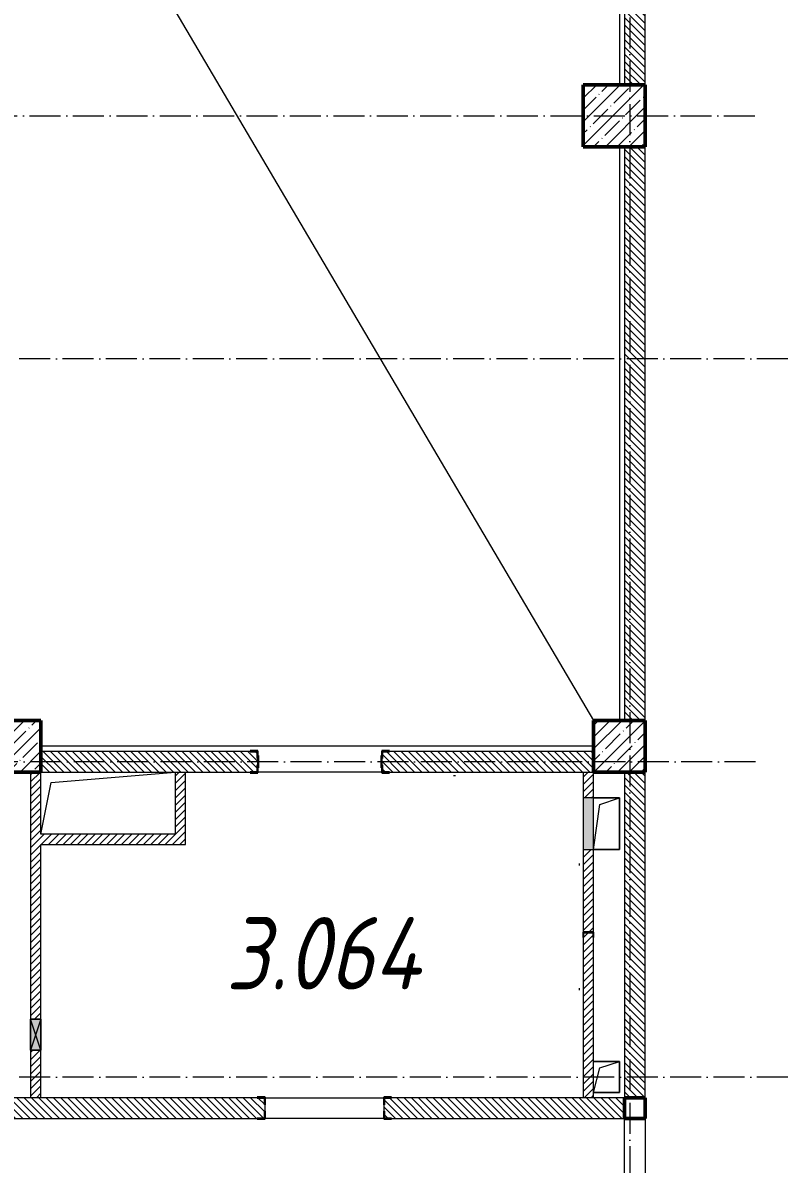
# Model space of a CAD drawing. Header units: millimetres. Extents: x -12989 to 629078, y -109036 to 555275.
# Drawn here: x 606735 to 614066, y -81978 to -70935 of the extents above; entities that cross this region are included whole.
import ezdxf

# ---------------------------------------------------------------- set-up
doc = ezdxf.new("R2010")
doc.units = ezdxf.units.MM
doc.linetypes.add('50_200_ШТРИХ_1Т_ш5_п1_п1_', pattern=[700, 500, -100, 0, -100])
for name, color, linetype, lineweight in [('A-DETL-____-OTLN-4', 7, 'Continuous', 18), ('A-DETL-GENF-OTLN', 7, 'Continuous', 9), ('A-FLOR-____-OTLN', 7, 'Continuous', 9), ('A-GENM-____-MCUT', 7, 'Continuous', 25), ('A-GENM-____-OTLN', 7, 'Continuous', 9), ('A-GENM-____-OTLN-1', 7, 'Continuous', 25), ('A-GLAZ-____-OTLN', 7, 'Continuous', 9), ('A-WALL-____-MCUT-3', 7, 'Continuous', 9), ('A-WALL-____-PATT-1', 7, 'Continuous', 9), ('A-WALL-FNSH-MCUT-1', 7, 'Continuous', 9), ('I-WALL-____-OTLN', 7, 'Continuous', 9), ('S-COLS-____-MCUT', 7, 'Continuous', 50), ('S-COLS-____-OTLN', 7, 'Continuous', 9), ('S-GRID-____-OTLN-1', 7, '50_200_ШТРИХ_1Т_ш5_п1_п1_', 9), ('Марки помещений', 7, 'Continuous', 9)]:
    doc.layers.add(name, color=color, linetype=linetype, lineweight=lineweight)
doc.styles.add('ISOCPEUR_I_2', font='isocpeui.ttf', dxfattribs={"width": 0.85, "height": 2.3})
pattern_1 = [(45, (523510.01, -90515.614), (-35.35534, 35.35534), [])]
pattern_2 = [(135, (523510.01, -90515.614), (-35.35534, -35.35534), [])]

# ---------------------------------------------------------------- blocks, each defined once
blk = doc.blocks.new('BSC_Колонна _Прямоугольная - 500х500-V13-АР1_План отверстий 3 этажа в осях 1-64_А-ГГ')
at = {"layer": 'S-COLS-____-OTLN'}
h = blk.add_hatch(dxfattribs=at)
h.set_pattern_fill('FP_49', color=256, style=0, pattern_type=2)
h.set_pattern_definition([(45, (-89000, -12581.04), (-114.04925, 114.04925), []), (45, (-88885.95, -12581.04), (-114.04925, 114.04925), [201.613, -40.323, 3.353, -36.97])])
h.paths.add_polyline_path([(-250, -250), (250, -250), (250, 250), (-250, 250)], flags=0)
at = {"layer": 'S-COLS-____-MCUT'}
for p, q in [((250, 250), (-250, 250)), ((-250, 250), (-250, -250)), ((250, -250), (250, 250)), ((-250, -250), (250, -250))]:
    blk.add_line(p, q, dxfattribs=at)
blk = doc.blocks.new('BSC_Колонна _Прямоугольная - 600х600-V20-АР1_План отверстий 3 этажа в осях 1-64_А-ГГ')
at = {"layer": 'S-COLS-____-OTLN'}
h = blk.add_hatch(dxfattribs=at)
h.set_pattern_fill('FP_57', color=256, style=0, pattern_type=2)
h.set_pattern_definition([(45, (-88950, -18681.04), (-114.04925, 114.04925), []), (45, (-88835.95, -18681.04), (-114.04925, 114.04925), [201.613, -40.323, 3.353, -36.97])])
h.paths.add_polyline_path([(-300, -300), (300, -300), (300, 300), (-300, 300)], flags=0)
at = {"layer": 'S-COLS-____-MCUT'}
for p, q in [((300, 300), (-300, 300)), ((-300, 300), (-300, -300)), ((300, -300), (300, 300)), ((-300, -300), (300, -300))]:
    blk.add_line(p, q, dxfattribs=at)
blk = doc.blocks.new('BSC_Колонна _Прямоугольная - 500х500-V24-АР1_План отверстий 3 этажа в осях 1-64_А-ГГ')
at = {"layer": 'S-COLS-____-OTLN'}
h = blk.add_hatch(dxfattribs=at)
h.set_pattern_fill('FP_61', color=256, style=0, pattern_type=2)
h.set_pattern_definition([(45, (-83150, -12581.04), (-114.04925, 114.04925), []), (45, (-83035.95, -12581.04), (-114.04925, 114.04925), [201.613, -40.323, 3.353, -36.97])])
h.paths.add_polyline_path([(-250, -250), (250, -250), (250, 250), (-250, 250)], flags=0)
at = {"layer": 'S-COLS-____-MCUT'}
for p, q in [((250, 250), (-250, 250)), ((-250, 250), (-250, -250)), ((250, -250), (250, 250)), ((-250, -250), (250, -250))]:
    blk.add_line(p, q, dxfattribs=at)
blk = doc.blocks.new('154_Стойка_СКБ_Уголок - СМ-2180_200-28268025-АР1_План отверстий 3 этажа в осях 1-64_А-ГГ')
at = {"layer": 'A-GENM-____-MCUT'}
for p, q in [((125, 156), (125, 81)), ((200, 156), (125, 156)), ((131, 81), (131, 150)), ((131, 150), (200, 150)), ((200, 150), (200, 156)), ((125, 81), (131, 81)), ((131, 19), (125, 19)), ((125, 19), (125, -56)), ((131, -50), (131, 19)), ((125, -56), (200, -56)), ((200, -50), (131, -50)), ((200, -56), (200, -50))]:
    blk.add_line(p, q, dxfattribs=at)
blk = doc.blocks.new('154_Стойка_СКБ_Уголок - СМ-2480_200-28346303-АР1_План отверстий 3 этажа в осях 1-64_А-ГГ')
at = {"layer": 'A-GENM-____-MCUT'}
for p, q in [((125, 156), (125, 81)), ((200, 156), (125, 156)), ((131, 81), (131, 150)), ((131, 150), (200, 150)), ((200, 150), (200, 156)), ((125, 81), (131, 81)), ((131, 19), (125, 19)), ((125, 19), (125, -56)), ((131, -50), (131, 19)), ((125, -56), (200, -56)), ((200, -50), (131, -50)), ((200, -56), (200, -50))]:
    blk.add_line(p, q, dxfattribs=at)
blk = doc.blocks.new('Стойка_Влож_Полоса боковая - Полоса-28213942-АР1_План отверстий 3 этажа в осях 1-64_А-ГГ')
at = {"layer": 'A-GENM-____-OTLN'}
for p, q in [((-5, 60), (0, 60)), ((-5, -60), (-5, 60)), ((0, 31), (0, -31)), ((0, -60), (-5, -60))]:
    blk.add_line(p, q, dxfattribs=at)
blk = doc.blocks.new('154_Фахверк_СКБ_Швеллер - Тип_100_3960-28331862-АР1_План отверстий 3 этажа в осях 1-64_А-ГГ')
at = {"layer": 'A-GENM-____-MCUT'}
for p, q in [((175, 50), (125, 50)), ((125, 50), (125, -50)), ((128, 47), (175, 47)), ((128, -47), (128, 47)), ((175, 47), (175, 50)), ((125, -50), (175, -50)), ((175, -47), (128, -47)), ((175, -50), (175, -47))]:
    blk.add_line(p, q, dxfattribs=at)
blk = doc.blocks.new('AR_Отверстие Ниша - Лючок-32402155-АР1_План отверстий 3 этажа в осях 1-64_А-ГГ')
at = {"layer": 'A-GLAZ-____-OTLN'}
blk.add_hatch(color=256, dxfattribs=at).paths.add_polyline_path([(250, 50), (-250, 50), (-250, -50), (250, -50)], flags=0)
for p, q in [((250, 50), (-250, 50)), ((-250, 50), (-250, -50)), ((250, -50), (250, 50)), ((-250, -50), (250, -50))]:
    blk.add_line(p, q, dxfattribs=at)
blk = doc.blocks.new('AR_Отверстие прямоугольное _в плите_ - AR_Отверстие прямоугольное _в плите_-V171-АР1_План отверстий 3 этажа в осях 1-64_А-ГГ')
at = {"layer": 'A-GENM-____-OTLN'}
for p, q in [((125, 250), (-125, 250)), ((-63, 188), (125, 250)), ((125, -250), (125, 250)), ((-125, -250), (-63, 188)), ((-125, -250), (125, -250))]:
    blk.add_line(p, q, dxfattribs=at)
blk = doc.blocks.new('AR_Отверстие прямоугольное _в плите_ - AR_Отверстие прямоугольное _в плите_-30552510-АР1_План отверстий 3 этажа в осях 1-64_А-ГГ')
at = {"layer": 'A-GENM-____-OTLN'}
for p, q in [((-550, 200), (650, 300)), ((-650, -300), (-550, 200))]:
    blk.add_line(p, q, dxfattribs=at)
blk = doc.blocks.new('AR_Отверстие прямоугольное _в плите_ - AR_Отверстие прямоугольное _в плите_-30552590-АР1_План отверстий 3 этажа в осях 1-64_А-ГГ')
at = {"layer": 'A-GENM-____-OTLN'}
for p, q in [((125, 150), (-125, 150)), ((-63, 88), (125, 150)), ((125, -150), (125, 150)), ((-125, -150), (-63, 88)), ((-125, -150), (125, -150))]:
    blk.add_line(p, q, dxfattribs=at)
blk = doc.blocks.new('BSC_Колонна _Прямоугольная1 - 200х200 _металл_-35216022-АР1_План отверстий 3 этажа в осях 1-64_А-ГГ')
at = {"layer": 'S-COLS-____-MCUT'}
for p, q in [((100, 100), (-100, 100)), ((-100, 100), (-100, -100)), ((100, -100), (100, 100)), ((-100, -100), (100, -100))]:
    blk.add_line(p, q, dxfattribs=at)
blk = doc.blocks.new('AR_Отверстие прямоугольное _в стене__БезПР - AR_Отверстие прямоугольное _в стене__БезПР-36899009-АР1_План отверстий 3 этажа в осях 1-64_А-ГГ')
at = {"layer": 'A-GLAZ-____-OTLN'}
blk.add_hatch(color=256, dxfattribs=at).paths.add_polyline_path([(150, 50), (-150, 50), (-150, -50), (150, -50)], flags=0)
at = {"layer": 'A-DETL-GENF-OTLN'}
for p, q in [((-150, -50), (-150, 50)), ((-150, 50), (150, 50)), ((150, 50), (-150, -50)), ((-150, 50), (150, -50)), ((150, 50), (-150, 50)), ((-150, 50), (-150, -50)), ((150, 50), (150, -50)), ((150, -50), (150, 50)), ((150, -50), (-150, -50)), ((-150, -50), (150, -50))]:
    blk.add_line(p, q, dxfattribs=at)
at = {"layer": 'A-GLAZ-____-OTLN'}
blk.add_line((150, 50), (-150, 50), dxfattribs=at)
blk = doc.blocks.new('3эт')
at = {"layer": 'S-GRID-____-OTLN-1', "color": 251, "ltscale": 0.6, "true_color": 0x636466}
for p, q in [((372870.7, -36982.5), (372870.7, -91346.1)), ((351097.5, -68182.4), (374089.5, -68182.4)), ((387845.1, -70532.4), (351097.5, -70532.4)), ((374089.5, -74432.4), (351097.5, -74432.4)), ((387845.1, -77482.4), (279340.9, -77482.4))]:
    blk.add_line(p, q, dxfattribs=at)

msp = doc.modelspace()

# ---------------------------------------------------------------- hatches: boundary and pattern name
at = {"layer": 'A-WALL-____-PATT-1'}
h = msp.add_hatch(dxfattribs=at)
h.set_pattern_fill('FP_6', color=256, style=0, pattern_type=2)
h.set_pattern_definition(pattern_2)
h.paths.add_polyline_path([(612760.0077, -71534.5723), (612760.0077, -66134.5723), (612560.0077, -66134.5723), (612560.0077, -71534.5723)], flags=0)
h = msp.add_hatch(dxfattribs=at)
h.set_pattern_fill('FP_6', color=256, style=0, pattern_type=2)
h.set_pattern_definition(pattern_2)
h.paths.add_polyline_path([(612760.0077, -77684.5723), (612760.0077, -72134.5723), (612560.0077, -72134.5723), (612560.0077, -77684.5723)], flags=0)
h = msp.add_hatch(dxfattribs=at)
h.set_pattern_fill('FP_6', color=256, style=0, pattern_type=2)
h.set_pattern_definition(pattern_2)
h.paths.add_polyline_path([(610216.0077, -78184.5723), (612260.0077, -78184.5723), (612260.0077, -77984.5723), (610216.0077, -77984.5723), (610216.0077, -78053.5723), (610210.0077, -78053.5723), (610210.0077, -78115.5723), (610216.0077, -78115.5723), (610216.0077, -78183.987)], flags=0)
h.paths.add_polyline_path([(608935.0077, -78184.5723), (609004.0077, -78184.5723), (609004.0077, -78115.5723), (609010.0077, -78115.5723), (609010.0077, -78053.5723), (609004.0077, -78053.5723), (609004.0077, -77984.5723), (606910.0077, -77984.5723), (606910.0077, -78184.5723), (608334.6166, -78184.5723)], flags=0)
h = msp.add_hatch(dxfattribs=at)
h.set_pattern_fill('FP_5', color=256, style=0, pattern_type=2)
h.set_pattern_definition(pattern_1)
h.paths.add_polyline_path([(606810.0077, -81334.5723), (606910.0077, -81334.5723), (606910.0077, -80874.5723), (606810.0077, -80874.5723)], flags=0)
h.paths.add_polyline_path([(606810.0077, -80574.5723), (606910.0077, -80574.5723), (606910.0077, -78184.5723), (606810.0077, -78184.5723), (606810.0077, -79461.1965)], flags=0)
h = msp.add_hatch(dxfattribs=at)
h.set_pattern_fill('FP_5', color=256, style=0, pattern_type=2)
h.set_pattern_definition(pattern_1)
h.paths.add_polyline_path([(608310.0077, -78784.5723), (608310.0077, -78184.5723), (608210.0077, -78184.5723), (608210.0077, -78784.5723)], flags=0)
h = msp.add_hatch(dxfattribs=at)
h.set_pattern_fill('FP_5', color=256, style=0, pattern_type=2)
h.set_pattern_definition(pattern_1)
h.paths.add_polyline_path([(612160.0077, -81334.5723), (612260.0077, -81334.5723), (612260.0077, -79784.5723), (612257.0077, -79784.5723), (612257.0077, -79737.5723), (612163.0077, -79737.5723), (612163.0077, -79784.5723), (612160.0077, -79784.5723)], flags=0)
h.paths.add_polyline_path([(612260.0077, -79734.5723), (612260.0077, -78934.5723), (612160.0077, -78934.5723), (612160.0077, -79734.5723), (612257.0077, -79734.5723)], flags=0)
h.paths.add_polyline_path([(612160.0077, -78434.5723), (612260.0077, -78434.5723), (612260.0077, -78184.5723), (612160.0077, -78184.5723)], flags=0)
h = msp.add_hatch(dxfattribs=at)
h.set_pattern_fill('FP_6', color=256, style=0, pattern_type=2)
h.set_pattern_definition(pattern_2)
h.paths.add_polyline_path([(612760.0077, -81334.5723), (612760.0077, -78184.5723), (612560.0077, -78184.5723), (612560.0077, -81334.5723)], flags=0)
h = msp.add_hatch(dxfattribs=at)
h.set_pattern_fill('FP_5', color=256, style=0, pattern_type=2)
h.set_pattern_definition(pattern_1)
h.paths.add_polyline_path([(606910.0077, -78884.5723), (608310.0077, -78884.5723), (608310.0077, -78784.5723), (606910.0077, -78784.5723)], flags=0)
h = msp.add_hatch(dxfattribs=at)
h.set_pattern_fill('FP_6', color=256, style=0, pattern_type=2)
h.set_pattern_definition(pattern_2)
h.paths.add_polyline_path([(612560.0077, -81534.5723), (612560.0077, -81334.5723), (610236.0077, -81335.0873), (610236.0077, -81403.5723), (610230.0077, -81403.5723), (610230.0077, -81465.5723), (610236.0077, -81465.5723), (610236.0077, -81534.5723), (611869.5451, -81534.5723)], flags=0)
h.paths.add_polyline_path([(608334.6166, -81534.5723), (609074.0077, -81534.5723), (609074.0077, -81465.5723), (609080.0077, -81465.5723), (609080.0077, -81403.5723), (609074.0077, -81403.5723), (609074.0077, -81334.5723), (603666.0077, -81334.5723), (603666.0077, -81403.5723), (603660.0077, -81403.5723), (603660.0077, -81465.5723), (603666.0077, -81465.5723), (603666.0077, -81534.5723), (606567.1523, -81534.5723)], flags=0)
h.paths.add_polyline_path([(602435.0077, -81534.5723), (602504.0077, -81534.5723), (602504.0077, -81465.5723), (602510.0077, -81465.5723), (602510.0077, -81403.5723), (602504.0077, -81403.5723), (602504.0077, -81334.5723), (601510.0077, -81334.5723), (601510.0077, -81534.5723)], flags=0)

# ---------------------------------------------------------------- linework, layer by layer
at = {"layer": 'A-DETL-____-OTLN-4'}
msp.add_line((594860.0077, -48184.5723), (612260.0077, -77684.5723), dxfattribs=at)
at = {"layer": 'A-FLOR-____-OTLN'}
for p, q in [((612510.0077, -66134.5723), (612510.0077, -71534.5723)), ((612510.0077, -72134.5723), (612510.0077, -77684.5723)), ((612260.0077, -77934.5723), (606910.0077, -77934.5723)), ((612260.0077, -78434.5723), (612510.0077, -78434.5723)), ((612510.0077, -78434.5723), (612510.0077, -78934.5723)), ((612510.0077, -78934.5723), (612260.0077, -78934.5723)), ((612260.0077, -80984.5723), (612510.0077, -80984.5723)), ((612510.0077, -80984.5723), (612510.0077, -81284.5723)), ((612510.0077, -81284.5723), (612260.0077, -81284.5723))]:
    msp.add_line(p, q, dxfattribs=at)
at = {"layer": 'A-WALL-____-MCUT-3'}
for p, q in [((612560.0077, -66134.5723), (612560.0077, -71534.5723)), ((612760.0077, -71534.5723), (612760.0077, -66134.5723)), ((612560.0077, -72134.5723), (612560.0077, -77684.5723)), ((612760.0077, -77684.5723), (612760.0077, -72134.5723)), ((608935.0077, -77984.5723), (606910.0077, -77984.5723)), ((612260.0077, -77984.5723), (610285.0077, -77984.5723)), ((606910.0077, -78184.5723), (608935.0077, -78184.5723)), ((610285.0077, -78184.5723), (612260.0077, -78184.5723)), ((612560.0077, -78184.5723), (612560.0077, -81334.5723)), ((612760.0077, -81334.5723), (612760.0077, -78184.5723)), ((609005.0077, -81334.5723), (604955.0077, -81334.5723)), ((612560.0077, -81334.5723), (610305.0077, -81334.5723)), ((609080.0077, -81465.5723), (609080.0077, -81403.5723)), ((610230.0077, -81403.5723), (610230.0077, -81465.5723)), ((603735.0077, -81534.5723), (609005.0077, -81534.5723)), ((610305.0077, -81534.5723), (612560.0077, -81534.5723))]:
    msp.add_line(p, q, dxfattribs=at)
at = {"layer": 'A-WALL-FNSH-MCUT-1'}
for p, q in [((606810.0077, -78184.5723), (606810.0077, -80574.5723)), ((606910.0077, -78784.5723), (606910.0077, -78184.5723)), ((608210.0077, -78184.5723), (608210.0077, -78784.5723)), ((608310.0077, -78884.5723), (608310.0077, -78184.5723)), ((612160.0077, -78184.5723), (612160.0077, -78434.5723)), ((612260.0077, -78434.5723), (612260.0077, -78184.5723)), ((610925.0077, -78219.5723), (610905.0077, -78219.5723)), ((608210.0077, -78784.5723), (606910.0077, -78784.5723)), ((606910.0077, -80574.5723), (606910.0077, -78884.5723)), ((606910.0077, -78884.5723), (608310.0077, -78884.5723)), ((612160.0077, -78934.5723), (612160.0077, -79734.5723)), ((612260.0077, -79734.5723), (612260.0077, -78934.5723)), ((612125.0077, -79089.5723), (612125.0077, -79069.5723)), ((612160.0077, -79784.5723), (612160.0077, -81334.5723)), ((612260.0077, -81334.5723), (612260.0077, -79784.5723)), ((612125.0077, -80294.5723), (612125.0077, -80274.5723)), ((606810.0077, -80874.5723), (606810.0077, -81334.5723)), ((606910.0077, -81334.5723), (606910.0077, -80874.5723))]:
    msp.add_line(p, q, dxfattribs=at)
at = {"layer": 'I-WALL-____-OTLN'}
for p, q in [((610210.0077, -78184.5723), (609010.0077, -78184.5723)), ((609080.0077, -81334.5723), (610230.0077, -81334.5723)), ((610230.0077, -81534.5723), (609080.0077, -81534.5723)), ((612560.0077, -83734.5723), (612560.0077, -81534.5723)), ((612760.0077, -81534.5723), (612760.0077, -83734.5723))]:
    msp.add_line(p, q, dxfattribs=at)

# ---------------------------------------------------------------- block references
msp.add_blockref('3эт', (239739.3002, -3652.1582))
at = {"layer": 'A-GENM-____-OTLN', "rotation": 180}
msp.add_blockref('Стойка_Влож_Полоса боковая - Полоса-28213942-АР1_План отверстий 3 этажа в осях 1-64_А-ГГ', (609010.0077, -78084.5723), dxfattribs=at)
at = {"layer": 'A-GENM-____-OTLN'}
for name, p in [('Стойка_Влож_Полоса боковая - Полоса-28213942-АР1_План отверстий 3 этажа в осях 1-64_А-ГГ', (610210.0077, -78084.5723)), ('AR_Отверстие прямоугольное _в плите_ - AR_Отверстие прямоугольное _в плите_-30552510-АР1_План отверстий 3 этажа в осях 1-64_А-ГГ', (607560.0077, -78484.5723)), ('AR_Отверстие прямоугольное _в плите_ - AR_Отверстие прямоугольное _в плите_-V171-АР1_План отверстий 3 этажа в осях 1-64_А-ГГ', (612385.0077, -78684.5723)), ('AR_Отверстие прямоугольное _в плите_ - AR_Отверстие прямоугольное _в плите_-30552590-АР1_План отверстий 3 этажа в осях 1-64_А-ГГ', (612385.0077, -81134.5723))]:
    msp.add_blockref(name, p, dxfattribs=at)
at = {"layer": 'A-GENM-____-OTLN-1'}
for name, p, rotation in [('154_Стойка_СКБ_Уголок - СМ-2480_200-28346303-АР1_План отверстий 3 этажа в осях 1-64_А-ГГ', (609135.0077, -78034.5723), 180), ('154_Фахверк_СКБ_Швеллер - Тип_100_3960-28331862-АР1_План отверстий 3 этажа в осях 1-64_А-ГГ', (612210.0077, -79609.5723), 270), ('154_Стойка_СКБ_Уголок - СМ-2180_200-28268025-АР1_План отверстий 3 этажа в осях 1-64_А-ГГ', (609205.0077, -81384.5723), 180)]:
    msp.add_blockref(name, p, dxfattribs=dict(at, rotation=rotation))
for name, p in [('154_Стойка_СКБ_Уголок - СМ-2480_200-28346303-АР1_План отверстий 3 этажа в осях 1-64_А-ГГ', (610085.0077, -78134.5723)), ('154_Стойка_СКБ_Уголок - СМ-2180_200-28268025-АР1_План отверстий 3 этажа в осях 1-64_А-ГГ', (610105.0077, -81484.5723))]:
    msp.add_blockref(name, p, dxfattribs=at)
at = {"layer": 'A-GLAZ-____-OTLN', "rotation": 270}
for name, p in [('AR_Отверстие Ниша - Лючок-32402155-АР1_План отверстий 3 этажа в осях 1-64_А-ГГ', (612210.0077, -78684.5723)), ('AR_Отверстие прямоугольное _в стене__БезПР - AR_Отверстие прямоугольное _в стене__БезПР-36899009-АР1_План отверстий 3 этажа в осях 1-64_А-ГГ', (606860.0077, -80724.5723))]:
    msp.add_blockref(name, p, dxfattribs=at)
at = {"layer": 'S-COLS-____-OTLN'}
for name, p in [('BSC_Колонна _Прямоугольная - 600х600-V20-АР1_План отверстий 3 этажа в осях 1-64_А-ГГ', (612460.0077, -71834.5723)), ('BSC_Колонна _Прямоугольная - 500х500-V24-АР1_План отверстий 3 этажа в осях 1-64_А-ГГ', (606660.0077, -77934.5723)), ('BSC_Колонна _Прямоугольная - 500х500-V13-АР1_План отверстий 3 этажа в осях 1-64_А-ГГ', (612510.0077, -77934.5723))]:
    msp.add_blockref(name, p, dxfattribs=at)
at = {"layer": 'S-COLS-____-OTLN', "rotation": 270.0000000000001}
msp.add_blockref('BSC_Колонна _Прямоугольная1 - 200х200 _металл_-35216022-АР1_План отверстий 3 этажа в осях 1-64_А-ГГ', (612660.0077, -81434.5723), dxfattribs=at)

# ---------------------------------------------------------------- texts
at = {"layer": 'Марки помещений', "insert": (608699.3278, -79587.249), "char_height": 700, "width": 817.72125, "attachment_point": 1, "style": 'ISOCPEUR_I_2'}
msp.add_mtext('3.064', dxfattribs=at)

doc.saveas('drawing.dxf')
